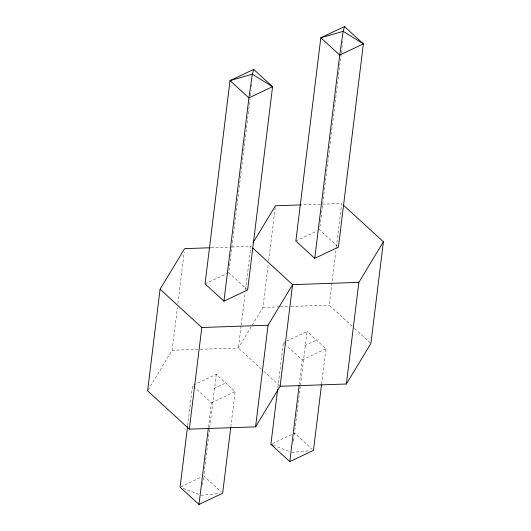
<?xml version="1.0" encoding="UTF-8"?>
<svg xmlns="http://www.w3.org/2000/svg" width="531" height="531" viewBox="0 0 531 531"><rect width="100%" height="100%" fill="white"/><g stroke="black" fill="none" stroke-linecap="round" stroke-linejoin="round"><path stroke-width="0.4" stroke-dasharray="2.65 1.99" d="M148.023 390.139L172.144 350.268L177.381 307.648M177.885 303.546L184.224 251.913M187.649 425.683L192.58 385.519L216.25 374.309L235.14 391.606L230.912 426.035M208.451 427.402L211.464 402.817L192.58 385.519M216.25 374.309L203.771 475.949L221.44 492.124M247.619 289.972L228.735 272.675L250.055 99.031M250.459 95.739L251.163 89.978M251.568 86.686L251.873 84.217M241.12 325.855L238.406 347.984L261.378 369.078M241.22 325.038L245.143 293.072M245.548 289.793L250.884 246.351L252.152 244.253M200.306 349.298L238.406 347.984L262.945 307.409L268.281 263.973M268.686 260.694L275.323 206.599M277.846 387.743L283.381 342.661L284.862 341.964M299.252 384.55L302.265 359.958L285.817 344.898M300.314 386.369L294.088 436.316M300.413 385.552L307.051 331.457L285.598 341.612M341.154 53.711L319.536 229.823L337.205 245.999M341.26 52.888L342.369 43.834M342.468 43.011L342.674 41.365M352.179 326.226L329.207 305.133L336.249 247.758M336.349 246.942L341.685 203.499L301.927 204.866M321.613 383.999L325.941 348.754L307.051 331.457M202.437 484.81L203.532 477.555M293.364 441.148L293.968 437.119M205.059 283.879L228.735 272.675M295.86 241.028L317.312 230.872M213.86 388.559L225.695 382.957M304.661 345.708L316.496 340.105M211.464 402.817L235.14 391.606M302.265 359.958L325.941 348.754M180.839 486.801L200.811 477.349M272.383 443.597L294.572 433.09L312.241 449.272M291.665 452.432L309.427 450.766M200.864 495.284L219.429 493.545M211.126 247.718L231.005 247.034M231.835 247.008L250.884 246.351M262.945 307.409L279.512 306.845M280.341 306.812L290.278 306.473M291.107 306.447L329.207 305.133M172.144 350.268L199.477 349.325M273.206 445.204L290.125 451.828M183.175 488.361L199.324 494.686M283.381 342.661L285.207 344.34M354.595 328.443L370.917 343.431M263.794 371.295L280.116 386.283"/><path stroke-width="0.8" d="M210.303 247.751L184.622 248.634L160.083 289.209L147.605 390.843L189.315 429.134L255.577 426.858L280.116 386.283L292.594 284.649L252.696 248.017M187.549 426.499L180.102 487.153L198.986 504.45L222.662 493.239L230.812 426.851M189.315 429.134L201.793 327.501L160.083 289.209M198.986 504.45L208.344 428.225M223.949 301.177L248.906 97.91L252.358 74.187L253.692 69.402L272.576 86.699L247.619 289.972L223.949 301.177L205.059 283.879L230.016 80.612L253.692 69.402M255.577 426.858L268.055 325.224L292.594 284.649L358.856 282.366L383.395 241.791L343.497 205.165M321.514 384.816L313.463 450.388L289.787 461.598L270.903 444.301L277.647 389.382M289.787 461.598L299.145 385.367M314.75 258.325L339.707 55.051L343.159 31.329L344.493 26.55L363.377 43.847L338.42 247.121L314.75 258.325L295.86 241.028L320.817 37.761L344.493 26.55M280.116 386.283L346.378 384.006L358.856 282.366M383.395 241.791L370.917 343.431L346.378 384.006M253.002 242.853L275.423 205.776L301.104 204.893M201.793 327.501L268.055 325.224M270.903 444.301L272.436 444.898M272.576 86.699L248.906 97.91L230.016 80.612L252.358 74.187L272.576 86.699M363.377 43.847L339.707 55.051L320.817 37.761L343.159 31.329L363.377 43.847"/></g></svg>
